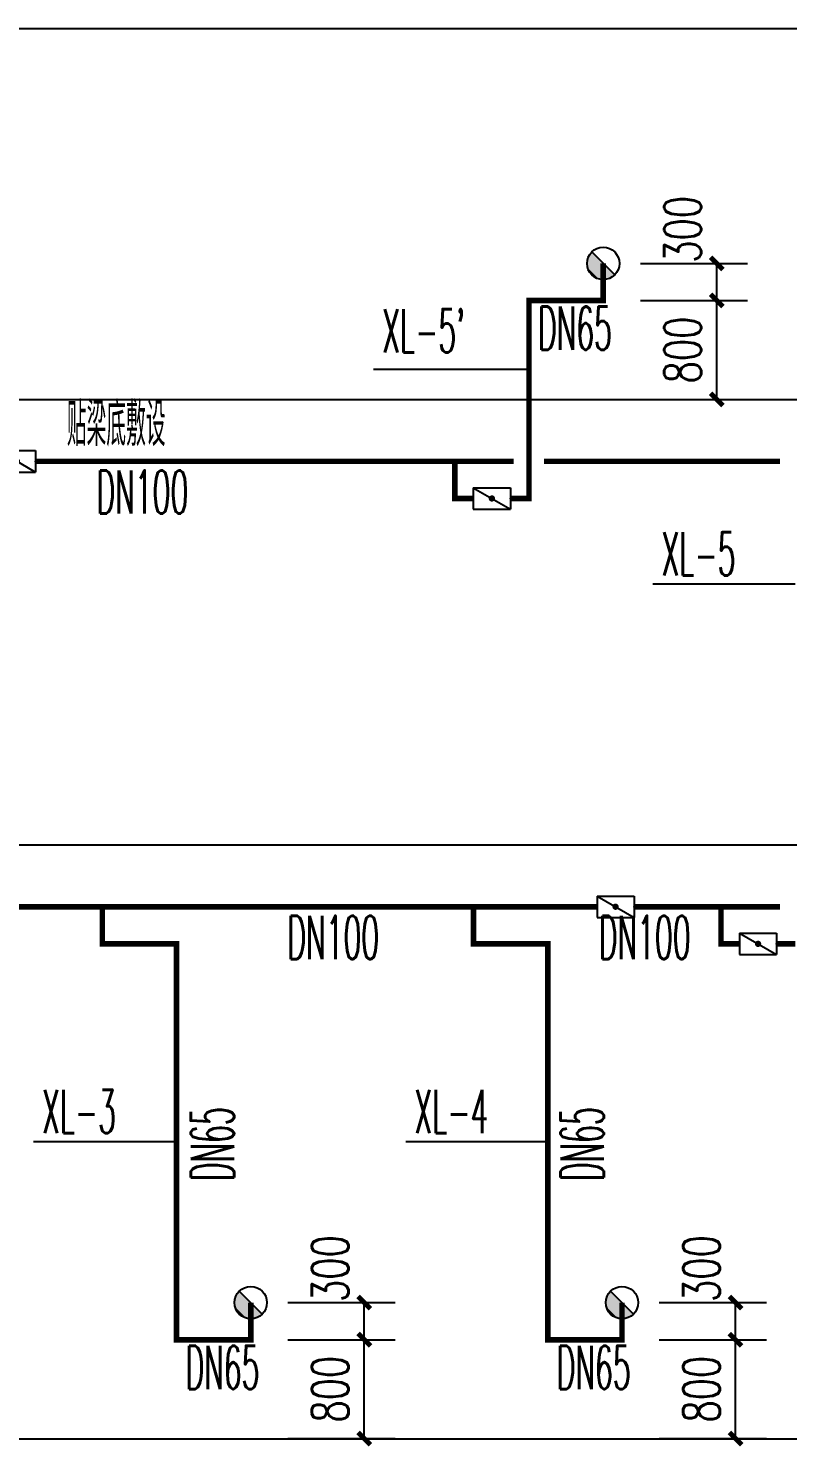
# Model space of a CAD drawing. Extents: x 1031190 to 1725648, y 733081 to 1571294.
# Drawn here: x 1296739 to 1302875, y 814144 to 825609 of the extents above; entities that cross this region are included whole.
import ezdxf

# ---------------------------------------------------------------- set-up
doc = ezdxf.new("R2010")
doc.units = 0
doc.header["$LTSCALE"] = 1000
doc.header["$MEASUREMENT"] = 0
for name, color, linetype in [('DIM_不分区消火栓', 3, 'Continuous'), ('DIM_消防', 3, 'Continuous'), ('EQUIP_消火栓', 7, 'Continuous'), ('PIPE-不分区消火栓', 1, 'X'), ('TWT', 7, 'Continuous'), ('TWT_DIM', 3, 'Continuous'), ('VALVE_不分区消火栓', 7, 'Continuous')]:
    doc.layers.add(name, color=color, linetype=linetype)
doc.styles.add('_TCH_DIM_T3', font='SIMPLEX', dxfattribs={"width": 0.705882, "bigfont": 'GBCBIG'})
doc.styles.add('_TWT_SERIAL', font='simplex.shx', dxfattribs={"width": 0.6, "oblique": 10, "height": 3.5, "bigfont": 'aadri.shx'})
doc.styles.get("Standard").update_dxf_attribs({"font": 'gbenor.shx', "bigfont": 'gbcbig.shx'})
doc.linetypes.add('X', pattern='A,3,-0.2,["X",Standard,S=0.25,R=0,X=-0.1,Y=-0.115],-0.25', length=3.45)
doc.dimstyles.new('_TWT_ARCH&&100', dxfattribs={"dimtxt": 297.5, "dimasz": 100, "dimexe": 250, "dimexo": 300, "dimgap": 126.25, "dimtad": 1, "dimdec": 0, "dimzin": 0, "dimdsep": 46, "dimtxsty": '_TCH_DIM_T3', "dimblk": 'ARCHTICK', "dimcen": 0.09, "dimclrt": 7, "dimazin": 2, "dimtfac": 1, "dimtdec": 0, "dimtix": 1, "dimtmove": 2, "dimatfit": 3, "dimfxl": 0, "dimtolj": 1, "dimtzin": 0, "dimarcsym": 0})

# ---------------------------------------------------------------- blocks, each defined once
blk = doc.blocks.new('$TwtSys$00000386')
blk.add_line((-93, 93, 0), (93, -93, 0))
blk.add_circle((0, 0, 0), 131)
at = {"color": 0}
for points in [[(34, -127, 0), (-127, 34, 0), (93, -93, 0), (-93, 93, 0)], [(-34, -127, 0), (-127, -34, 0), (34, -127, 0), (-127, 34, 0)], [(-93, -93, 0), (-93, -93, 0), (-34, -127, 0), (-127, -34, 0)]]:
    blk.add_solid(points, dxfattribs=at)
at = {"flags": 9}
blk.add_attdef('A', (0, 0, 0), '', height=0.00524, dxfattribs=at)
blk = doc.blocks.new('_ArchTick')
at = {"color": 0, "linetype": 'ByBlock', "const_width": 0.4}
blk.add_lwpolyline([(-0.5, -0.5), (0.5, 0.5)], dxfattribs=at)
blk = doc.blocks.new('*D871')
at = {"layer": 'Defpoints', "color": 0}
for p in [(1301385, 823709), (1302302, 823709), (1301385, 823409)]:
    blk.add_point(p, dxfattribs=at)
at = {"layer": 'TWT_DIM', "color": 0, "lineweight": -2}
for p, q in [((1301685, 823709), (1302552, 823709)), ((1302302, 823409), (1302302, 823709)), ((1301685, 823409), (1302552, 823409))]:
    blk.add_line(p, q, dxfattribs=at)
at = {"layer": 'TWT_DIM', "color": 0, "lineweight": -2, "xscale": 100, "yscale": 100, "zscale": 100}
for p, rotation in [((1302302, 823709), 90), ((1302302, 823409), 270)]:
    blk.add_blockref('_ArchTick', p, dxfattribs=dict(at, rotation=rotation))
at = {"layer": 'TWT_DIM', "color": 7, "insert": (1302027, 823984), "char_height": 297.5, "attachment_point": 5, "rotation": 90, "style": '_TCH_DIM_T3'}
blk.add_mtext('\\A1;300', dxfattribs=at)
blk = doc.blocks.new('*D872')
at = {"layer": 'Defpoints', "color": 0}
for p in [(1301385, 823409), (1302302, 823409), (1301385, 822609)]:
    blk.add_point(p, dxfattribs=at)
at = {"layer": 'TWT_DIM', "color": 0, "lineweight": -2}
for p, q in [((1301685, 823409), (1302552, 823409)), ((1302302, 822609), (1302302, 823409)), ((1301685, 822609), (1302552, 822609))]:
    blk.add_line(p, q, dxfattribs=at)
at = {"layer": 'TWT_DIM', "color": 0, "lineweight": -2, "xscale": 100, "yscale": 100, "zscale": 100}
for p, rotation in [((1302302, 823409), 90), ((1302302, 822609), 270)]:
    blk.add_blockref('_ArchTick', p, dxfattribs=dict(at, rotation=rotation))
at = {"layer": 'TWT_DIM', "color": 7, "insert": (1302027, 823009), "char_height": 297.5, "attachment_point": 5, "rotation": 90, "style": '_TCH_DIM_T3'}
blk.add_mtext('\\A1;800', dxfattribs=at)
blk = doc.blocks.new('*D929')
at = {"layer": 'Defpoints', "color": 0}
for p in [(1301537, 815309), (1302454, 815309), (1301537, 815009)]:
    blk.add_point(p, dxfattribs=at)
at = {"layer": 'TWT_DIM', "color": 0, "lineweight": -2}
for p, q in [((1301837, 815309), (1302704, 815309)), ((1302454, 815009), (1302454, 815309)), ((1301837, 815009), (1302704, 815009))]:
    blk.add_line(p, q, dxfattribs=at)
at = {"layer": 'TWT_DIM', "color": 0, "lineweight": -2, "xscale": 100, "yscale": 100, "zscale": 100}
for p, rotation in [((1302454, 815309), 90), ((1302454, 815009), 270)]:
    blk.add_blockref('_ArchTick', p, dxfattribs=dict(at, rotation=rotation))
at = {"layer": 'TWT_DIM', "color": 7, "insert": (1302179, 815584), "char_height": 297.5, "attachment_point": 5, "rotation": 90, "style": '_TCH_DIM_T3'}
blk.add_mtext('\\A1;300', dxfattribs=at)
blk = doc.blocks.new('*D930')
at = {"layer": 'Defpoints', "color": 0}
for p in [(1301537, 815009), (1302454, 815009), (1301537, 814209)]:
    blk.add_point(p, dxfattribs=at)
at = {"layer": 'TWT_DIM', "color": 0, "lineweight": -2}
for p, q in [((1301837, 815009), (1302704, 815009)), ((1302454, 814209), (1302454, 815009)), ((1301837, 814209), (1302704, 814209))]:
    blk.add_line(p, q, dxfattribs=at)
at = {"layer": 'TWT_DIM', "color": 0, "lineweight": -2, "xscale": 100, "yscale": 100, "zscale": 100}
for p, rotation in [((1302454, 815009), 90), ((1302454, 814209), 270)]:
    blk.add_blockref('_ArchTick', p, dxfattribs=dict(at, rotation=rotation))
at = {"layer": 'TWT_DIM', "color": 7, "insert": (1302179, 814609), "char_height": 297.5, "attachment_point": 5, "rotation": 90, "style": '_TCH_DIM_T3'}
blk.add_mtext('\\A1;800', dxfattribs=at)
blk = doc.blocks.new('*D931')
at = {"layer": 'Defpoints', "color": 0}
for p in [(1298537, 815309), (1299454, 815309), (1298537, 815009)]:
    blk.add_point(p, dxfattribs=at)
at = {"layer": 'TWT_DIM', "color": 0, "lineweight": -2}
for p, q in [((1298837, 815309), (1299704, 815309)), ((1299454, 815009), (1299454, 815309)), ((1298837, 815009), (1299704, 815009))]:
    blk.add_line(p, q, dxfattribs=at)
at = {"layer": 'TWT_DIM', "color": 0, "lineweight": -2, "xscale": 100, "yscale": 100, "zscale": 100}
for p, rotation in [((1299454, 815309), 90), ((1299454, 815009), 270)]:
    blk.add_blockref('_ArchTick', p, dxfattribs=dict(at, rotation=rotation))
at = {"layer": 'TWT_DIM', "color": 7, "insert": (1299179, 815584), "char_height": 297.5, "attachment_point": 5, "rotation": 90, "style": '_TCH_DIM_T3'}
blk.add_mtext('\\A1;300', dxfattribs=at)
blk = doc.blocks.new('*D932')
at = {"layer": 'Defpoints', "color": 0}
for p in [(1298537, 815009), (1299454, 815009), (1298537, 814209)]:
    blk.add_point(p, dxfattribs=at)
at = {"layer": 'TWT_DIM', "color": 0, "lineweight": -2}
for p, q in [((1298837, 815009), (1299704, 815009)), ((1299454, 814209), (1299454, 815009)), ((1298837, 814209), (1299704, 814209))]:
    blk.add_line(p, q, dxfattribs=at)
at = {"layer": 'TWT_DIM', "color": 0, "lineweight": -2, "xscale": 100, "yscale": 100, "zscale": 100}
for p, rotation in [((1299454, 815009), 90), ((1299454, 814209), 270)]:
    blk.add_blockref('_ArchTick', p, dxfattribs=dict(at, rotation=rotation))
at = {"layer": 'TWT_DIM', "color": 7, "insert": (1299179, 814609), "char_height": 297.5, "attachment_point": 5, "rotation": 90, "style": '_TCH_DIM_T3'}
blk.add_mtext('\\A1;800', dxfattribs=at)
blk = doc.blocks.new('$VALVE$00000316')
for p, q in [((-124.8, 72.1), (124.8, -72.1)), ((-124.8, 72.1), (-124.8, -72.1)), ((-124.8, 72.1), (124.8, 72.1)), ((124.8, 72.1), (124.8, -72.1)), ((-124.8, -72.1), (124.8, -72.1))]:
    blk.add_line(p, q)
at = {"const_width": 21.1}
blk.add_lwpolyline([(-10.6, 0, 1), (10.6, 0, 1)], format="xyb", close=True, dxfattribs=at)
for p in [(-124.8, 0), (124.8, 0)]:
    blk.add_point(p)
at = {"color": 7, "flags": 9}
for tag in ['XSIZE', 'YSIZE']:
    blk.add_attdef(tag, (0, 0), '', height=0.5, dxfattribs=at)
blk = doc.blocks.new('*D1111')
at = {"layer": 'Defpoints', "color": 0}
for p in [(1301385, 823709), (1302302, 823709), (1301385, 823409)]:
    blk.add_point(p, dxfattribs=at)
at = {"layer": 'TWT_DIM', "color": 0, "lineweight": -2}
for p, q in [((1301685, 823709), (1302552, 823709)), ((1302302, 823409), (1302302, 823709)), ((1301685, 823409), (1302552, 823409))]:
    blk.add_line(p, q, dxfattribs=at)
at = {"layer": 'TWT_DIM', "color": 0, "lineweight": -2, "xscale": 100, "yscale": 100, "zscale": 100}
for p, rotation in [((1302302, 823709), 90), ((1302302, 823409), 270)]:
    blk.add_blockref('_ArchTick', p, dxfattribs=dict(at, rotation=rotation))
at = {"layer": 'TWT_DIM', "color": 7, "insert": (1302027, 823984), "char_height": 297.5, "attachment_point": 5, "rotation": 90, "style": '_TCH_DIM_T3'}
blk.add_mtext('\\A1;300', dxfattribs=at)
blk = doc.blocks.new('*D1112')
at = {"layer": 'Defpoints', "color": 0}
for p in [(1301385, 823409), (1302302, 823409), (1301385, 822609)]:
    blk.add_point(p, dxfattribs=at)
at = {"layer": 'TWT_DIM', "color": 0, "lineweight": -2}
for p, q in [((1301685, 823409), (1302552, 823409)), ((1302302, 822609), (1302302, 823409)), ((1301685, 822609), (1302552, 822609))]:
    blk.add_line(p, q, dxfattribs=at)
at = {"layer": 'TWT_DIM', "color": 0, "lineweight": -2, "xscale": 100, "yscale": 100, "zscale": 100}
for p, rotation in [((1302302, 823409), 90), ((1302302, 822609), 270)]:
    blk.add_blockref('_ArchTick', p, dxfattribs=dict(at, rotation=rotation))
at = {"layer": 'TWT_DIM', "color": 7, "insert": (1302027, 823009), "char_height": 297.5, "attachment_point": 5, "rotation": 90, "style": '_TCH_DIM_T3'}
blk.add_mtext('\\A1;800', dxfattribs=at)
blk = doc.blocks.new('*D1169')
at = {"layer": 'Defpoints', "color": 0}
for p in [(1301537, 815309), (1302454, 815309), (1301537, 815009)]:
    blk.add_point(p, dxfattribs=at)
at = {"layer": 'TWT_DIM', "color": 0, "lineweight": -2}
for p, q in [((1301837, 815309), (1302704, 815309)), ((1302454, 815009), (1302454, 815309)), ((1301837, 815009), (1302704, 815009))]:
    blk.add_line(p, q, dxfattribs=at)
at = {"layer": 'TWT_DIM', "color": 0, "lineweight": -2, "xscale": 100, "yscale": 100, "zscale": 100}
for p, rotation in [((1302454, 815309), 90), ((1302454, 815009), 270)]:
    blk.add_blockref('_ArchTick', p, dxfattribs=dict(at, rotation=rotation))
at = {"layer": 'TWT_DIM', "color": 7, "insert": (1302179, 815584), "char_height": 297.5, "attachment_point": 5, "rotation": 90, "style": '_TCH_DIM_T3'}
blk.add_mtext('\\A1;300', dxfattribs=at)
blk = doc.blocks.new('*D1170')
at = {"layer": 'Defpoints', "color": 0}
for p in [(1301537, 815009), (1302454, 815009), (1301537, 814209)]:
    blk.add_point(p, dxfattribs=at)
at = {"layer": 'TWT_DIM', "color": 0, "lineweight": -2}
for p, q in [((1301837, 815009), (1302704, 815009)), ((1302454, 814209), (1302454, 815009)), ((1301837, 814209), (1302704, 814209))]:
    blk.add_line(p, q, dxfattribs=at)
at = {"layer": 'TWT_DIM', "color": 0, "lineweight": -2, "xscale": 100, "yscale": 100, "zscale": 100}
for p, rotation in [((1302454, 815009), 90), ((1302454, 814209), 270)]:
    blk.add_blockref('_ArchTick', p, dxfattribs=dict(at, rotation=rotation))
at = {"layer": 'TWT_DIM', "color": 7, "insert": (1302179, 814609), "char_height": 297.5, "attachment_point": 5, "rotation": 90, "style": '_TCH_DIM_T3'}
blk.add_mtext('\\A1;800', dxfattribs=at)
blk = doc.blocks.new('*D1171')
at = {"layer": 'Defpoints', "color": 0}
for p in [(1298537, 815309), (1299454, 815309), (1298537, 815009)]:
    blk.add_point(p, dxfattribs=at)
at = {"layer": 'TWT_DIM', "color": 0, "lineweight": -2}
for p, q in [((1298837, 815309), (1299704, 815309)), ((1299454, 815009), (1299454, 815309)), ((1298837, 815009), (1299704, 815009))]:
    blk.add_line(p, q, dxfattribs=at)
at = {"layer": 'TWT_DIM', "color": 0, "lineweight": -2, "xscale": 100, "yscale": 100, "zscale": 100}
for p, rotation in [((1299454, 815309), 90), ((1299454, 815009), 270)]:
    blk.add_blockref('_ArchTick', p, dxfattribs=dict(at, rotation=rotation))
at = {"layer": 'TWT_DIM', "color": 7, "insert": (1299179, 815584), "char_height": 297.5, "attachment_point": 5, "rotation": 90, "style": '_TCH_DIM_T3'}
blk.add_mtext('\\A1;300', dxfattribs=at)
blk = doc.blocks.new('*D1172')
at = {"layer": 'Defpoints', "color": 0}
for p in [(1298537, 815009), (1299454, 815009), (1298537, 814209)]:
    blk.add_point(p, dxfattribs=at)
at = {"layer": 'TWT_DIM', "color": 0, "lineweight": -2}
for p, q in [((1298837, 815009), (1299704, 815009)), ((1299454, 814209), (1299454, 815009)), ((1298837, 814209), (1299704, 814209))]:
    blk.add_line(p, q, dxfattribs=at)
at = {"layer": 'TWT_DIM', "color": 0, "lineweight": -2, "xscale": 100, "yscale": 100, "zscale": 100}
for p, rotation in [((1299454, 815009), 90), ((1299454, 814209), 270)]:
    blk.add_blockref('_ArchTick', p, dxfattribs=dict(at, rotation=rotation))
at = {"layer": 'TWT_DIM', "color": 7, "insert": (1299179, 814609), "char_height": 297.5, "attachment_point": 5, "rotation": 90, "style": '_TCH_DIM_T3'}
blk.add_mtext('\\A1;800', dxfattribs=at)
blk = doc.blocks.new('*D1350')
at = {"layer": 'Defpoints', "color": 0}
for p in [(1301385, 823709), (1302302, 823709), (1301385, 823409)]:
    blk.add_point(p, dxfattribs=at)
at = {"layer": 'TWT_DIM', "color": 0, "lineweight": -2}
for p, q in [((1301685, 823709), (1302552, 823709)), ((1302302, 823409), (1302302, 823709)), ((1301685, 823409), (1302552, 823409))]:
    blk.add_line(p, q, dxfattribs=at)
at = {"layer": 'TWT_DIM', "color": 0, "lineweight": -2, "xscale": 100, "yscale": 100, "zscale": 100}
for p, rotation in [((1302302, 823709), 90), ((1302302, 823409), 270)]:
    blk.add_blockref('_ArchTick', p, dxfattribs=dict(at, rotation=rotation))
at = {"layer": 'TWT_DIM', "color": 7, "insert": (1302027, 823984), "char_height": 297.5, "attachment_point": 5, "rotation": 90, "style": '_TCH_DIM_T3'}
blk.add_mtext('\\A1;300', dxfattribs=at)
blk = doc.blocks.new('*D1351')
at = {"layer": 'Defpoints', "color": 0}
for p in [(1301385, 823409), (1302302, 823409), (1301385, 822609)]:
    blk.add_point(p, dxfattribs=at)
at = {"layer": 'TWT_DIM', "color": 0, "lineweight": -2}
for p, q in [((1301685, 823409), (1302552, 823409)), ((1302302, 822609), (1302302, 823409)), ((1301685, 822609), (1302552, 822609))]:
    blk.add_line(p, q, dxfattribs=at)
at = {"layer": 'TWT_DIM', "color": 0, "lineweight": -2, "xscale": 100, "yscale": 100, "zscale": 100}
for p, rotation in [((1302302, 823409), 90), ((1302302, 822609), 270)]:
    blk.add_blockref('_ArchTick', p, dxfattribs=dict(at, rotation=rotation))
at = {"layer": 'TWT_DIM', "color": 7, "insert": (1302027, 823009), "char_height": 297.5, "attachment_point": 5, "rotation": 90, "style": '_TCH_DIM_T3'}
blk.add_mtext('\\A1;800', dxfattribs=at)
blk = doc.blocks.new('*D1408')
at = {"layer": 'Defpoints', "color": 0}
for p in [(1301537, 815309), (1302454, 815309), (1301537, 815009)]:
    blk.add_point(p, dxfattribs=at)
at = {"layer": 'TWT_DIM', "color": 0, "lineweight": -2}
for p, q in [((1301837, 815309), (1302704, 815309)), ((1302454, 815009), (1302454, 815309)), ((1301837, 815009), (1302704, 815009))]:
    blk.add_line(p, q, dxfattribs=at)
at = {"layer": 'TWT_DIM', "color": 0, "lineweight": -2, "xscale": 100, "yscale": 100, "zscale": 100}
for p, rotation in [((1302454, 815309), 90), ((1302454, 815009), 270)]:
    blk.add_blockref('_ArchTick', p, dxfattribs=dict(at, rotation=rotation))
at = {"layer": 'TWT_DIM', "color": 7, "insert": (1302179, 815584), "char_height": 297.5, "attachment_point": 5, "rotation": 90, "style": '_TCH_DIM_T3'}
blk.add_mtext('\\A1;300', dxfattribs=at)
blk = doc.blocks.new('*D1409')
at = {"layer": 'Defpoints', "color": 0}
for p in [(1301537, 815009), (1302454, 815009), (1301537, 814209)]:
    blk.add_point(p, dxfattribs=at)
at = {"layer": 'TWT_DIM', "color": 0, "lineweight": -2}
for p, q in [((1301837, 815009), (1302704, 815009)), ((1302454, 814209), (1302454, 815009)), ((1301837, 814209), (1302704, 814209))]:
    blk.add_line(p, q, dxfattribs=at)
at = {"layer": 'TWT_DIM', "color": 0, "lineweight": -2, "xscale": 100, "yscale": 100, "zscale": 100}
for p, rotation in [((1302454, 815009), 90), ((1302454, 814209), 270)]:
    blk.add_blockref('_ArchTick', p, dxfattribs=dict(at, rotation=rotation))
at = {"layer": 'TWT_DIM', "color": 7, "insert": (1302179, 814609), "char_height": 297.5, "attachment_point": 5, "rotation": 90, "style": '_TCH_DIM_T3'}
blk.add_mtext('\\A1;800', dxfattribs=at)
blk = doc.blocks.new('*D1410')
at = {"layer": 'Defpoints', "color": 0}
for p in [(1298537, 815309), (1299454, 815309), (1298537, 815009)]:
    blk.add_point(p, dxfattribs=at)
at = {"layer": 'TWT_DIM', "color": 0, "lineweight": -2}
for p, q in [((1298837, 815309), (1299704, 815309)), ((1299454, 815009), (1299454, 815309)), ((1298837, 815009), (1299704, 815009))]:
    blk.add_line(p, q, dxfattribs=at)
at = {"layer": 'TWT_DIM', "color": 0, "lineweight": -2, "xscale": 100, "yscale": 100, "zscale": 100}
for p, rotation in [((1299454, 815309), 90), ((1299454, 815009), 270)]:
    blk.add_blockref('_ArchTick', p, dxfattribs=dict(at, rotation=rotation))
at = {"layer": 'TWT_DIM', "color": 7, "insert": (1299179, 815584), "char_height": 297.5, "attachment_point": 5, "rotation": 90, "style": '_TCH_DIM_T3'}
blk.add_mtext('\\A1;300', dxfattribs=at)
blk = doc.blocks.new('*D1411')
at = {"layer": 'Defpoints', "color": 0}
for p in [(1298537, 815009), (1299454, 815009), (1298537, 814209)]:
    blk.add_point(p, dxfattribs=at)
at = {"layer": 'TWT_DIM', "color": 0, "lineweight": -2}
for p, q in [((1298837, 815009), (1299704, 815009)), ((1299454, 814209), (1299454, 815009)), ((1298837, 814209), (1299704, 814209))]:
    blk.add_line(p, q, dxfattribs=at)
at = {"layer": 'TWT_DIM', "color": 0, "lineweight": -2, "xscale": 100, "yscale": 100, "zscale": 100}
for p, rotation in [((1299454, 815009), 90), ((1299454, 814209), 270)]:
    blk.add_blockref('_ArchTick', p, dxfattribs=dict(at, rotation=rotation))
at = {"layer": 'TWT_DIM', "color": 7, "insert": (1299179, 814609), "char_height": 297.5, "attachment_point": 5, "rotation": 90, "style": '_TCH_DIM_T3'}
blk.add_mtext('\\A1;800', dxfattribs=at)

msp = doc.modelspace()

# ---------------------------------------------------------------- hatches: boundary and pattern name
at = {"layer": 'PIPE-不分区消火栓'}
for points in [[(1300785, 823408.6), (1300785, 823431.1), (1300762.5, 823431.1)], [(1300785, 823408.6), (1300762.5, 823408.6), (1300762.5, 823431.1)], [(1300785, 823408.6), (1300785, 823431.1), (1300762.5, 823431.1)], [(1300785, 823408.6), (1300762.5, 823408.6), (1300762.5, 823431.1)], [(1300785, 823408.6), (1300785, 823431.1), (1300762.5, 823431.1)], [(1300785, 823408.6), (1300762.5, 823408.6), (1300762.5, 823431.1)], [(1301385, 823408.6), (1301385, 823386.1), (1301407.5, 823386.1)], [(1301385, 823408.6), (1301407.5, 823408.6), (1301407.5, 823386.1)], [(1301385, 823408.6), (1301385, 823386.1), (1301407.5, 823386.1)], [(1301385, 823408.6), (1301407.5, 823408.6), (1301407.5, 823386.1)], [(1301385, 823408.6), (1301385, 823386.1), (1301407.5, 823386.1)], [(1301385, 823408.6), (1301407.5, 823408.6), (1301407.5, 823386.1)], [(1300185, 821808.6), (1300185, 821786.1), (1300162.5, 821786.1)], [(1300185, 821808.6), (1300162.5, 821808.6), (1300162.5, 821786.1)], [(1300185, 821808.6), (1300185, 821786.1), (1300162.5, 821786.1)], [(1300185, 821808.6), (1300162.5, 821808.6), (1300162.5, 821786.1)], [(1300185, 821808.6), (1300185, 821786.1), (1300162.5, 821786.1)], [(1300185, 821808.6), (1300162.5, 821808.6), (1300162.5, 821786.1)], [(1300785, 821808.6), (1300785, 821786.1), (1300807.5, 821786.1)], [(1300785, 821808.6), (1300807.5, 821808.6), (1300807.5, 821786.1)], [(1300785, 821808.6), (1300785, 821786.1), (1300807.5, 821786.1)], [(1300785, 821808.6), (1300807.5, 821808.6), (1300807.5, 821786.1)], [(1300785, 821808.6), (1300785, 821786.1), (1300807.5, 821786.1)], [(1300785, 821808.6), (1300807.5, 821808.6), (1300807.5, 821786.1)], [(1297336.6, 818208.6), (1297336.6, 818186.1), (1297314.1, 818186.1)], [(1297336.6, 818208.6), (1297314.1, 818208.6), (1297314.1, 818186.1)], [(1297336.6, 818208.6), (1297336.6, 818186.1), (1297314.1, 818186.1)], [(1297336.6, 818208.6), (1297314.1, 818208.6), (1297314.1, 818186.1)], [(1297336.6, 818208.6), (1297336.6, 818186.1), (1297314.1, 818186.1)], [(1297336.6, 818208.6), (1297314.1, 818208.6), (1297314.1, 818186.1)], [(1297936.6, 818208.6), (1297959.1, 818208.6), (1297959.1, 818231.1)], [(1297936.6, 818208.6), (1297936.6, 818231.1), (1297959.1, 818231.1)], [(1297936.6, 818208.6), (1297959.1, 818208.6), (1297959.1, 818231.1)], [(1297936.6, 818208.6), (1297936.6, 818231.1), (1297959.1, 818231.1)], [(1297936.6, 818208.6), (1297959.1, 818208.6), (1297959.1, 818231.1)], [(1297936.6, 818208.6), (1297936.6, 818231.1), (1297959.1, 818231.1)], [(1300336.6, 818208.6), (1300336.6, 818186.1), (1300314.1, 818186.1)], [(1300336.6, 818208.6), (1300314.1, 818208.6), (1300314.1, 818186.1)], [(1300336.6, 818208.6), (1300336.6, 818186.1), (1300314.1, 818186.1)], [(1300336.6, 818208.6), (1300314.1, 818208.6), (1300314.1, 818186.1)], [(1300336.6, 818208.6), (1300336.6, 818186.1), (1300314.1, 818186.1)], [(1300336.6, 818208.6), (1300314.1, 818208.6), (1300314.1, 818186.1)], [(1300936.6, 818208.6), (1300959.1, 818208.6), (1300959.1, 818231.1)], [(1300936.6, 818208.6), (1300936.6, 818231.1), (1300959.1, 818231.1)], [(1300936.6, 818208.6), (1300959.1, 818208.6), (1300959.1, 818231.1)], [(1300936.6, 818208.6), (1300936.6, 818231.1), (1300959.1, 818231.1)], [(1300936.6, 818208.6), (1300959.1, 818208.6), (1300959.1, 818231.1)], [(1300936.6, 818208.6), (1300936.6, 818231.1), (1300959.1, 818231.1)], [(1302336.6, 818208.6), (1302336.6, 818186.1), (1302314.1, 818186.1)], [(1302336.6, 818208.6), (1302314.1, 818208.6), (1302314.1, 818186.1)], [(1302336.6, 818208.6), (1302336.6, 818186.1), (1302314.1, 818186.1)], [(1302336.6, 818208.6), (1302314.1, 818208.6), (1302314.1, 818186.1)], [(1302336.6, 818208.6), (1302336.6, 818186.1), (1302314.1, 818186.1)], [(1302336.6, 818208.6), (1302314.1, 818208.6), (1302314.1, 818186.1)], [(1297936.6, 815008.6), (1297914.1, 815008.6), (1297914.1, 814986.1)], [(1297936.6, 815008.6), (1297936.6, 814986.1), (1297914.1, 814986.1)], [(1297936.6, 815008.6), (1297914.1, 815008.6), (1297914.1, 814986.1)], [(1297936.6, 815008.6), (1297936.6, 814986.1), (1297914.1, 814986.1)], [(1297936.6, 815008.6), (1297914.1, 815008.6), (1297914.1, 814986.1)], [(1297936.6, 815008.6), (1297936.6, 814986.1), (1297914.1, 814986.1)], [(1298536.6, 815008.6), (1298536.6, 814986.1), (1298559.1, 814986.1)], [(1298536.6, 815008.6), (1298559.1, 815008.6), (1298559.1, 814986.1)], [(1298536.6, 815008.6), (1298536.6, 814986.1), (1298559.1, 814986.1)], [(1298536.6, 815008.6), (1298559.1, 815008.6), (1298559.1, 814986.1)], [(1298536.6, 815008.6), (1298536.6, 814986.1), (1298559.1, 814986.1)], [(1298536.6, 815008.6), (1298559.1, 815008.6), (1298559.1, 814986.1)], [(1300936.6, 815008.6), (1300914.1, 815008.6), (1300914.1, 814986.1)], [(1300936.6, 815008.6), (1300936.6, 814986.1), (1300914.1, 814986.1)], [(1300936.6, 815008.6), (1300914.1, 815008.6), (1300914.1, 814986.1)], [(1300936.6, 815008.6), (1300936.6, 814986.1), (1300914.1, 814986.1)], [(1300936.6, 815008.6), (1300914.1, 815008.6), (1300914.1, 814986.1)], [(1300936.6, 815008.6), (1300936.6, 814986.1), (1300914.1, 814986.1)], [(1301536.6, 815008.6), (1301536.6, 814986.1), (1301559.1, 814986.1)], [(1301536.6, 815008.6), (1301559.1, 815008.6), (1301559.1, 814986.1)], [(1301536.6, 815008.6), (1301536.6, 814986.1), (1301559.1, 814986.1)], [(1301536.6, 815008.6), (1301559.1, 815008.6), (1301559.1, 814986.1)], [(1301536.6, 815008.6), (1301536.6, 814986.1), (1301559.1, 814986.1)], [(1301536.6, 815008.6), (1301559.1, 815008.6), (1301559.1, 814986.1)]]:
    msp.add_hatch(color=256, dxfattribs=at).paths.add_polyline_path(points)

# ---------------------------------------------------------------- linework, layer by layer
at = {"layer": 'DIM_不分区消火栓'}
for p, q in [((1300502.4, 822852.4), (1299529, 822852.4)), ((1300502.4, 822852.4), (1299529, 822852.4)), ((1300502.4, 822852.4), (1299529, 822852.4)), ((1300785, 822852.4), (1300502.4, 822852.4)), ((1300785, 822852.4), (1300502.4, 822852.4)), ((1300785, 822852.4), (1300502.4, 822852.4)), ((1302654, 821115.5), (1301786.3, 821115.5)), ((1302654, 821115.5), (1301786.3, 821115.5)), ((1302654, 821115.5), (1301786.3, 821115.5)), ((1302936.6, 821115.5), (1302654, 821115.5)), ((1302936.6, 821115.5), (1302654, 821115.5)), ((1302936.6, 821115.5), (1302654, 821115.5)), ((1297654, 816608.6), (1296779.5, 816608.6)), ((1297654, 816608.6), (1296779.5, 816608.6)), ((1297654, 816608.6), (1296779.5, 816608.6)), ((1297936.6, 816608.6), (1297654, 816608.6)), ((1297936.6, 816608.6), (1297654, 816608.6)), ((1297936.6, 816608.6), (1297654, 816608.6)), ((1300654, 816608.6), (1299789.4, 816608.6)), ((1300654, 816608.6), (1299789.4, 816608.6)), ((1300654, 816608.6), (1299789.4, 816608.6)), ((1300936.6, 816608.6), (1300654, 816608.6)), ((1300936.6, 816608.6), (1300654, 816608.6)), ((1300936.6, 816608.6), (1300654, 816608.6))]:
    msp.add_line(p, q, dxfattribs=at)
at = {"layer": 'PIPE-不分区消火栓', "const_width": 45}
for points in [[(1301385, 823408.6), (1301385, 823708.6)], [(1301385, 823408.6), (1301385, 823708.6)], [(1301385, 823408.6), (1301385, 823708.6)], [(1300785, 823408.6), (1301385, 823408.6)], [(1300785, 821808.6), (1300785, 823408.6)], [(1300785, 823408.6), (1301385, 823408.6)], [(1300785, 821808.6), (1300785, 823408.6)], [(1300785, 823408.6), (1301385, 823408.6)], [(1300785, 821808.6), (1300785, 823408.6)], [(1296796.9, 822108.6), (1300185, 822108.6)], [(1296796.9, 822108.6), (1300185, 822108.6)], [(1296796.9, 822108.6), (1300185, 822108.6)], [(1300185, 821808.6), (1300185, 822108.6)], [(1300185, 822108.6), (1300662.5, 822108.6)], [(1300185, 821808.6), (1300185, 822108.6)], [(1300185, 822108.6), (1300662.5, 822108.6)], [(1300185, 821808.6), (1300185, 822108.6)], [(1300185, 822108.6), (1300662.5, 822108.6)], [(1300907.5, 822108.6), (1302814.1, 822108.6)], [(1300907.5, 822108.6), (1302814.1, 822108.6)], [(1300907.5, 822108.6), (1302814.1, 822108.6)], [(1300335.2, 821808.6), (1300185, 821808.6)], [(1300335.2, 821808.6), (1300185, 821808.6)], [(1300335.2, 821808.6), (1300185, 821808.6)], [(1300785, 821808.6), (1300634.8, 821808.6)], [(1300785, 821808.6), (1300634.8, 821808.6)], [(1300785, 821808.6), (1300634.8, 821808.6)], [(1294336.6, 818508.6), (1297336.6, 818508.6)], [(1294336.6, 818508.6), (1297336.6, 818508.6)], [(1294336.6, 818508.6), (1297336.6, 818508.6)], [(1297336.6, 818208.6), (1297336.6, 818508.6)], [(1297336.6, 818508.6), (1300336.6, 818508.6)], [(1297336.6, 818208.6), (1297336.6, 818508.6)], [(1297336.6, 818508.6), (1300336.6, 818508.6)], [(1297336.6, 818208.6), (1297336.6, 818508.6)], [(1297336.6, 818508.6), (1300336.6, 818508.6)], [(1300336.6, 818208.6), (1300336.6, 818508.6)], [(1300336.6, 818508.6), (1301335, 818508.6)], [(1300336.6, 818208.6), (1300336.6, 818508.6)], [(1300336.6, 818508.6), (1301335, 818508.6)], [(1300336.6, 818208.6), (1300336.6, 818508.6)], [(1300336.6, 818508.6), (1301335, 818508.6)], [(1301634.6, 818508.6), (1302336.6, 818508.6)], [(1301634.6, 818508.6), (1302336.6, 818508.6)], [(1301634.6, 818508.6), (1302336.6, 818508.6)], [(1302336.6, 818208.6), (1302336.6, 818508.6)], [(1302336.6, 818508.6), (1302814.1, 818508.6)], [(1302336.6, 818208.6), (1302336.6, 818508.6)], [(1302336.6, 818508.6), (1302814.1, 818508.6)], [(1302336.6, 818208.6), (1302336.6, 818508.6)], [(1302336.6, 818508.6), (1302814.1, 818508.6)], [(1297936.6, 818208.6), (1297336.6, 818208.6)], [(1297936.6, 818208.6), (1297336.6, 818208.6)], [(1297936.6, 818208.6), (1297336.6, 818208.6)], [(1297936.6, 815008.6), (1297936.6, 818208.6)], [(1297936.6, 815008.6), (1297936.6, 818208.6)], [(1297936.6, 815008.6), (1297936.6, 818208.6)], [(1300936.6, 818208.6), (1300336.6, 818208.6)], [(1300936.6, 818208.6), (1300336.6, 818208.6)], [(1300936.6, 818208.6), (1300336.6, 818208.6)], [(1300936.6, 815008.6), (1300936.6, 818208.6)], [(1300936.6, 815008.6), (1300936.6, 818208.6)], [(1300936.6, 815008.6), (1300936.6, 818208.6)], [(1302486.8, 818208.6), (1302336.6, 818208.6)], [(1302486.8, 818208.6), (1302336.6, 818208.6)], [(1302486.8, 818208.6), (1302336.6, 818208.6)], [(1302936.6, 818208.6), (1302786.4, 818208.6)], [(1302936.6, 818208.6), (1302786.4, 818208.6)], [(1302936.6, 818208.6), (1302786.4, 818208.6)], [(1298536.6, 815008.6), (1298536.6, 815308.6)], [(1298536.6, 815008.6), (1298536.6, 815308.6)], [(1298536.6, 815008.6), (1298536.6, 815308.6)], [(1301536.6, 815008.6), (1301536.6, 815308.6)], [(1301536.6, 815008.6), (1301536.6, 815308.6)], [(1301536.6, 815008.6), (1301536.6, 815308.6)], [(1297936.6, 815008.6), (1298536.6, 815008.6)], [(1297936.6, 815008.6), (1298536.6, 815008.6)], [(1297936.6, 815008.6), (1298536.6, 815008.6)], [(1300936.6, 815008.6), (1301536.6, 815008.6)], [(1300936.6, 815008.6), (1301536.6, 815008.6)], [(1300936.6, 815008.6), (1301536.6, 815008.6)]]:
    msp.add_lwpolyline(points, dxfattribs=at)
at = {"layer": 'TWT'}
for p, q in [((1285112.3, 825608.6), (1355074.7, 825608.6)), ((1285112.3, 825608.6), (1355074.7, 825608.6)), ((1285112.3, 825608.6), (1355074.7, 825608.6)), ((1285112.3, 822608.6), (1355074.7, 822608.6)), ((1285112.3, 822608.6), (1355074.7, 822608.6)), ((1285112.3, 822608.6), (1355074.7, 822608.6)), ((1285112.3, 819008.6), (1355074.7, 819008.6)), ((1285112.3, 819008.6), (1355074.7, 819008.6)), ((1285112.3, 819008.6), (1355074.7, 819008.6)), ((1285112.3, 814208.6), (1355074.7, 814208.6)), ((1285112.3, 814208.6), (1355074.7, 814208.6)), ((1285112.3, 814208.6), (1355074.7, 814208.6))]:
    msp.add_line(p, q, dxfattribs=at)

# ---------------------------------------------------------------- block references
at = {"layer": 'EQUIP_消火栓'}
for p in [(1301385, 823708.6), (1301385, 823708.6), (1301385, 823708.6), (1298536.6, 815308.6), (1298536.6, 815308.6), (1298536.6, 815308.6), (1301536.6, 815308.6), (1301536.6, 815308.6), (1301536.6, 815308.6)]:
    msp.add_blockref('$TwtSys$00000386', p, dxfattribs=at)
at = {"layer": 'VALVE_不分区消火栓', "xscale": 1.2, "yscale": 1.2, "zscale": 1.2}
for p in [(1296647.1, 822108.6), (1296647.1, 822108.6), (1296647.1, 822108.6), (1301484.8, 818508.6), (1301484.8, 818508.6), (1301484.8, 818508.6)]:
    msp.add_blockref('$VALVE$00000316', p, dxfattribs=at)
at = {"layer": 'VALVE_不分区消火栓', "xscale": -1.2, "yscale": -1.2, "zscale": 1.2, "rotation": 180}
for p in [(1300485, 821808.6), (1300485, 821808.6), (1300485, 821808.6), (1302636.6, 818208.6), (1302636.6, 818208.6), (1302636.6, 818208.6)]:
    msp.add_blockref('$VALVE$00000316', p, dxfattribs=at)

# ---------------------------------------------------------------- texts
at = {"layer": 'DIM_不分区消火栓', "color": 7, "style": '_TWT_SERIAL', "width": 0.48}
for s, p in [("XL-5'", (1299599, 822989.1)), ("XL-5'", (1299599, 822989.1)), ("XL-5'", (1299599, 822989.1)), ('XL-5', (1301856.3, 821185.5)), ('XL-5', (1301856.3, 821185.5)), ('XL-5', (1301856.3, 821185.5)), ('XL-3', (1296849.5, 816678.6)), ('XL-3', (1296849.5, 816678.6)), ('XL-3', (1296849.5, 816678.6)), ('XL-4', (1299859.4, 816678.6)), ('XL-4', (1299859.4, 816678.6)), ('XL-4', (1299859.4, 816678.6))]:
    msp.add_text(s, height=350, dxfattribs=at).set_placement(p)
at = {"layer": 'DIM_消防', "color": 7, "style": '_TWT_SERIAL', "width": 0.48}
for s, p in [('DN65', (1300857.7, 823009.4)), ('DN65', (1300857.7, 823009.4)), ('DN65', (1300857.7, 823009.4)), ('贴梁底敷设', (1297050, 822232.6)), ('贴梁底敷设', (1297050, 822232.6)), ('贴梁底敷设', (1297050, 822232.6)), ('DN100', (1297289.9, 821686)), ('DN100', (1297289.9, 821686)), ('DN100', (1297289.9, 821686)), ('DN100', (1298832.2, 818086)), ('DN100', (1298832.2, 818086)), ('DN100', (1298832.2, 818086)), ('DN100', (1301349.6, 818086)), ('DN100', (1301349.6, 818086)), ('DN100', (1301349.6, 818086)), ('DN65', (1298009.3, 814609.4)), ('DN65', (1298009.3, 814609.4)), ('DN65', (1298009.3, 814609.4)), ('DN65', (1301009.3, 814609.4)), ('DN65', (1301009.3, 814609.4)), ('DN65', (1301009.3, 814609.4))]:
    msp.add_text(s, height=350, dxfattribs=at).set_placement(p)
for p in [(1298401.5, 816289.9), (1298401.5, 816289.9), (1298401.5, 816289.9), (1301390.5, 816289.9), (1301390.5, 816289.9), (1301390.5, 816289.9)]:
    msp.add_text('DN65', height=350, rotation=90, dxfattribs=at).set_placement(p)

# ---------------------------------------------------------------- dimensions: what is measured, and where the dimension line sits
at = {"layer": 'TWT_DIM'}
for base, p1, p2, picture, middle in [((1302302.5, 823708.6), (1301385, 823408.6), (1301385, 823708.6), '*D871', (1302027.5, 823983.8)), ((1302302.5, 823708.6), (1301385, 823408.6), (1301385, 823708.6), '*D1111', (1302027.5, 823983.8)), ((1302302.5, 823708.6), (1301385, 823408.6), (1301385, 823708.6), '*D1350', (1302027.5, 823983.8)), ((1299454.1, 815308.6), (1298536.6, 815008.6), (1298536.6, 815308.6), '*D931', (1299179.1, 815583.8)), ((1299454.1, 815308.6), (1298536.6, 815008.6), (1298536.6, 815308.6), '*D1171', (1299179.1, 815583.8)), ((1299454.1, 815308.6), (1298536.6, 815008.6), (1298536.6, 815308.6), '*D1410', (1299179.1, 815583.8)), ((1302454.1, 815308.6), (1301536.6, 815008.6), (1301536.6, 815308.6), '*D929', (1302179.1, 815583.8)), ((1302454.1, 815308.6), (1301536.6, 815008.6), (1301536.6, 815308.6), '*D1169', (1302179.1, 815583.8)), ((1302454.1, 815308.6), (1301536.6, 815008.6), (1301536.6, 815308.6), '*D1408', (1302179.1, 815583.8))]:
    dim = msp.add_linear_dim(base=base, p1=p1, p2=p2, angle=90, dimstyle='_TWT_ARCH&&100', dxfattribs=at)
    dim.commit()
    dim.dimension.update_dxf_attribs({"geometry": picture, "text_midpoint": middle, "dimtype": 161})
for p1, p2, picture, middle in [((1301385, 822608.6), (1301385, 823408.6), '*D872', (1302027.5, 823008.6)), ((1301385, 822608.6), (1301385, 823408.6), '*D1112', (1302027.5, 823008.6)), ((1301385, 822608.6), (1301385, 823408.6), '*D1351', (1302027.5, 823008.6)), ((1298536.6, 814208.6), (1298536.6, 815008.6), '*D932', (1299179.1, 814608.6)), ((1298536.6, 814208.6), (1298536.6, 815008.6), '*D1172', (1299179.1, 814608.6)), ((1298536.6, 814208.6), (1298536.6, 815008.6), '*D1411', (1299179.1, 814608.6)), ((1301536.6, 814208.6), (1301536.6, 815008.6), '*D930', (1302179.1, 814608.6)), ((1301536.6, 814208.6), (1301536.6, 815008.6), '*D1170', (1302179.1, 814608.6)), ((1301536.6, 814208.6), (1301536.6, 815008.6), '*D1409', (1302179.1, 814608.6))]:
    dim = msp.add_aligned_dim(p1=p1, p2=p2, distance=-917.4, dimstyle='_TWT_ARCH&&100', dxfattribs=at)
    dim.commit()
    dim.dimension.update_dxf_attribs({"geometry": picture, "text_midpoint": middle})

doc.saveas('drawing.dxf')
